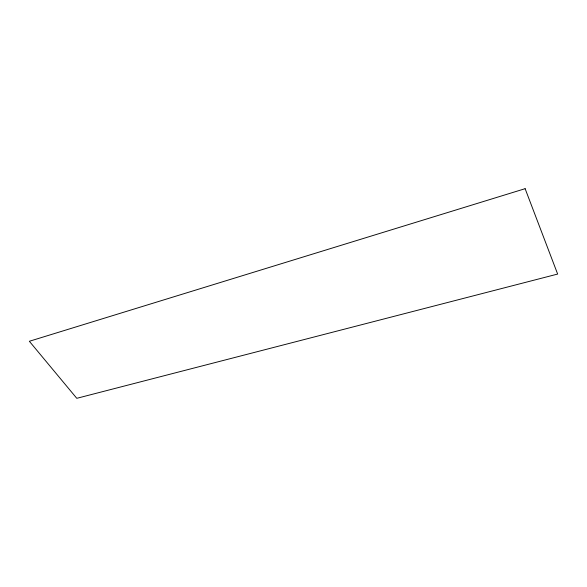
<?xml version="1.0" encoding="UTF-8"?>
<svg xmlns="http://www.w3.org/2000/svg" width="587" height="587" viewBox="0 0 587 587"><rect width="100%" height="100%" fill="white"/><g stroke="black" fill="none" stroke-linecap="round" stroke-linejoin="round"><path stroke-width="0.88" d="M525.123 188.684L29.35 341.274L76.787 398.316L557.65 274.063L525.123 188.684"/></g></svg>
